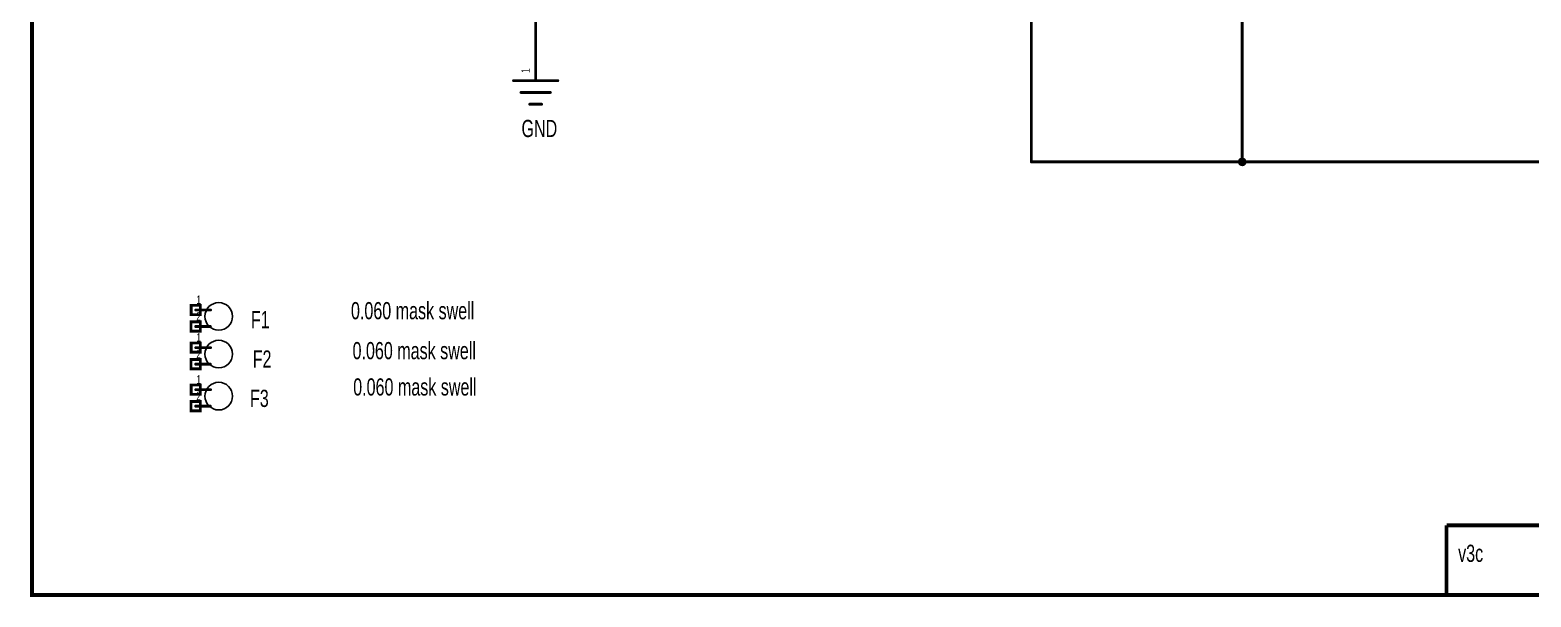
# Model space of a CAD drawing. Extents: x -0.3 to 11.2, y -0.5 to 7.6.
# Drawn here: x -0.28 to 4.82, y -0.52 to 1.4 of the extents above; entities that cross this region are included whole.
import ezdxf
from ezdxf.enums import TextEntityAlignment as Align

# ---------------------------------------------------------------- set-up
doc = ezdxf.new("R2010")
doc.units = 0
for name, color, linetype in [('Element', 253, 'CONTINUOUS'), ('Net', 50, 'CONTINUOUS'), ('Pin', 50, 'CONTINUOUS'), ('Titles', 253, 'CONTINUOUS')]:
    doc.layers.add(name, color=color, linetype=linetype)

msp = doc.modelspace()

# ---------------------------------------------------------------- linework, layer by layer
at = {"layer": 'Element', "linetype": 'CONTINUOUS', "const_width": 0.0049}
for points in [[(1.3624, 1.2309, 1), (1.3673, 1.2309, 1), (1.3624, 1.2309, 1)], [(1.5124, 1.2309, 1), (1.5173, 1.2309, 1), (1.5124, 1.2309, 1)], [(1.3874, 1.1909, 1), (1.3923, 1.1909, 1), (1.3874, 1.1909, 1)], [(1.4874, 1.1909, 1), (1.4923, 1.1909, 1), (1.4874, 1.1909, 1)], [(1.4174, 1.1509, 1), (1.4223, 1.1509, 1), (1.4174, 1.1509, 1)], [(1.4574, 1.1509, 1), (1.4623, 1.1509, 1), (1.4574, 1.1509, 1)]]:
    msp.add_lwpolyline(points, format="xyb", dxfattribs=at)
at = {"layer": 'Element', "linetype": 'CONTINUOUS', "const_width": 0.0098}
for points in [[(1.3649, 1.2309), (1.5149, 1.2309)], [(1.3899, 1.1909), (1.4899, 1.1909)], [(1.4199, 1.1509), (1.4599, 1.1509)]]:
    msp.add_lwpolyline(points, dxfattribs=at)
at = {"layer": 'Element'}
for centre in [(0.3645, 0.4314), (0.3645, 0.3037), (0.3645, 0.1612)]:
    msp.add_circle(centre, 0.0469, dxfattribs=at)
at = {"layer": 'Net', "linetype": 'CONTINUOUS', "const_width": 0.0098}
for points in [[(1.4399, 2.9124), (1.4399, 1.3809)], [(3.1219, 2.0918), (3.1219, 0.9556)], [(3.8372, 1.5461), (3.8372, 0.9556)], [(3.8274, 0.9556), (3.8279, 0.9525), (3.8293, 0.9498), (3.8315, 0.9476), (3.8342, 0.9462), (3.8372, 0.9457), (3.8403, 0.9462), (3.843, 0.9476), (3.8452, 0.9498), (3.8466, 0.9525), (3.8471, 0.9556), (3.8466, 0.9586), (3.8452, 0.9613), (3.843, 0.9635), (3.8403, 0.9649), (3.8372, 0.9654), (3.8342, 0.9649), (3.8315, 0.9635), (3.8293, 0.9613), (3.8279, 0.9586), (3.8274, 0.9556)], [(3.1219, 0.9556), (3.8372, 0.9556)], [(3.8372, 0.9556), (9.2026, 0.9556)]]:
    msp.add_lwpolyline(points, dxfattribs=at)
at = {"layer": 'Net', "linetype": 'CONTINUOUS', "const_width": 0.0049}
for points in [[(1.4374, 1.3809, 1), (1.4423, 1.3809, 1), (1.4374, 1.3809, 1)], [(3.1194, 0.9556, 1), (3.1243, 0.9556, 1), (3.1194, 0.9556, 1)], [(3.1194, 0.9556, 1), (3.1243, 0.9556, 1), (3.1194, 0.9556, 1)], [(3.8249, 0.9556, 1), (3.8299, 0.9556, 1), (3.8249, 0.9556, 1)], [(3.8348, 0.9556, 1), (3.8397, 0.9556, 1), (3.8348, 0.9556, 1)], [(3.8348, 0.9556, 1), (3.8397, 0.9556, 1), (3.8348, 0.9556, 1)], [(3.8348, 0.9556, 1), (3.8397, 0.9556, 1), (3.8348, 0.9556, 1)]]:
    msp.add_lwpolyline(points, format="xyb", dxfattribs=at)
at = {"layer": 'Pin', "linetype": 'CONTINUOUS', "const_width": 0.0049}
for points in [[(1.4374, 1.3809, 1), (1.4423, 1.3809, 1), (1.4374, 1.3809, 1)], [(1.4374, 1.2309, 1), (1.4423, 1.2309, 1), (1.4374, 1.2309, 1)], [(0.2839, 0.4533, 1), (0.2889, 0.4533, 1), (0.2839, 0.4533, 1)], [(0.3339, 0.4533, 1), (0.3389, 0.4533, 1), (0.3339, 0.4533, 1)], [(0.2837, 0.3973, 1), (0.2886, 0.3973, 1), (0.2837, 0.3973, 1)], [(0.3337, 0.3973, 1), (0.3386, 0.3973, 1), (0.3337, 0.3973, 1)], [(0.2839, 0.3256, 1), (0.2889, 0.3256, 1), (0.2839, 0.3256, 1)], [(0.3339, 0.3256, 1), (0.3389, 0.3256, 1), (0.3339, 0.3256, 1)], [(0.2837, 0.2696, 1), (0.2886, 0.2696, 1), (0.2837, 0.2696, 1)], [(0.3337, 0.2696, 1), (0.3386, 0.2696, 1), (0.3337, 0.2696, 1)], [(0.2839, 0.1831, 1), (0.2889, 0.1831, 1), (0.2839, 0.1831, 1)], [(0.3339, 0.1831, 1), (0.3389, 0.1831, 1), (0.3339, 0.1831, 1)], [(0.2837, 0.1271, 1), (0.2886, 0.1271, 1), (0.2837, 0.1271, 1)], [(0.3337, 0.1271, 1), (0.3386, 0.1271, 1), (0.3337, 0.1271, 1)]]:
    msp.add_lwpolyline(points, format="xyb", dxfattribs=at)
at = {"layer": 'Pin', "linetype": 'CONTINUOUS', "const_width": 0.0098}
for points in [[(1.4399, 1.2309), (1.4399, 1.3809)], [(0.2707, 0.469), (0.3021, 0.469), (0.3021, 0.4375), (0.2707, 0.4375), (0.2707, 0.469)], [(0.2704, 0.413), (0.3019, 0.413), (0.3019, 0.3815), (0.2704, 0.3815), (0.2704, 0.413)], [(0.3364, 0.4533), (0.2864, 0.4533)], [(0.3361, 0.3973), (0.2861, 0.3973)], [(0.2707, 0.3414), (0.3021, 0.3414), (0.3021, 0.3099), (0.2707, 0.3099), (0.2707, 0.3414)], [(0.3364, 0.3256), (0.2864, 0.3256)], [(0.2704, 0.2854), (0.3019, 0.2854), (0.3019, 0.2539), (0.2704, 0.2539), (0.2704, 0.2854)], [(0.3361, 0.2696), (0.2861, 0.2696)], [(0.2707, 0.1989), (0.3021, 0.1989), (0.3021, 0.1674), (0.2707, 0.1674), (0.2707, 0.1989)], [(0.3364, 0.1831), (0.2864, 0.1831)], [(0.2704, 0.1429), (0.3019, 0.1429), (0.3019, 0.1114), (0.2704, 0.1114), (0.2704, 0.1429)], [(0.3361, 0.1271), (0.2861, 0.1271)]]:
    msp.add_lwpolyline(points, dxfattribs=at)
at = {"layer": 'Titles', "linetype": 'CONTINUOUS', "const_width": 0.0131}
for points in [[(11.2236, -0.5132), (-0.2694, -0.5132), (-0.2694, 7.5548), (11.2236, 7.5548), (11.2236, -0.5132)], [(4.5307, -0.277), (5.0031, -0.277)], [(4.5307, -0.277), (4.5307, -0.5132)], [(4.5307, -0.5132), (5.0031, -0.5132)]]:
    msp.add_lwpolyline(points, dxfattribs=at)

# ---------------------------------------------------------------- texts
at = {"layer": 'Element', "width": 0.7}
for s, p in [('GND', (1.4524, 1.0221)), ('F1', (0.5053, 0.3741)), ('F2', (0.5115, 0.2403)), ('F3', (0.5023, 0.107))]:
    msp.add_text(s, height=0.0583, dxfattribs=at).set_placement(p, align=Align.BOTTOM_CENTER)
for p in [(1.0224, 0.4801), (1.0278, 0.3446), (1.03, 0.2215)]:
    msp.add_text('0.060 mask swell', height=0.0583, dxfattribs=at).set_placement(p, align=Align.TOP_CENTER)
at = {"layer": 'Pin', "width": 0.7}
msp.add_text('1', height=0.0292, rotation=90, dxfattribs=at).set_placement((1.3907, 1.2571), align=Align.TOP_LEFT)
for s, p in [('1', (0.2888, 0.5025)), ('2', (0.2886, 0.4465)), ('1', (0.2888, 0.3748)), ('2', (0.2886, 0.3188)), ('1', (0.2888, 0.2323)), ('2', (0.2886, 0.1763))]:
    msp.add_text(s, height=0.0292, dxfattribs=at).set_placement(p, align=Align.TOP_LEFT)
at = {"layer": 'Titles', "width": 0.7}
msp.add_text('v3c', height=0.0583, dxfattribs=at).set_placement((4.57, -0.3426), align=Align.TOP_LEFT)

doc.saveas('drawing.dxf')
